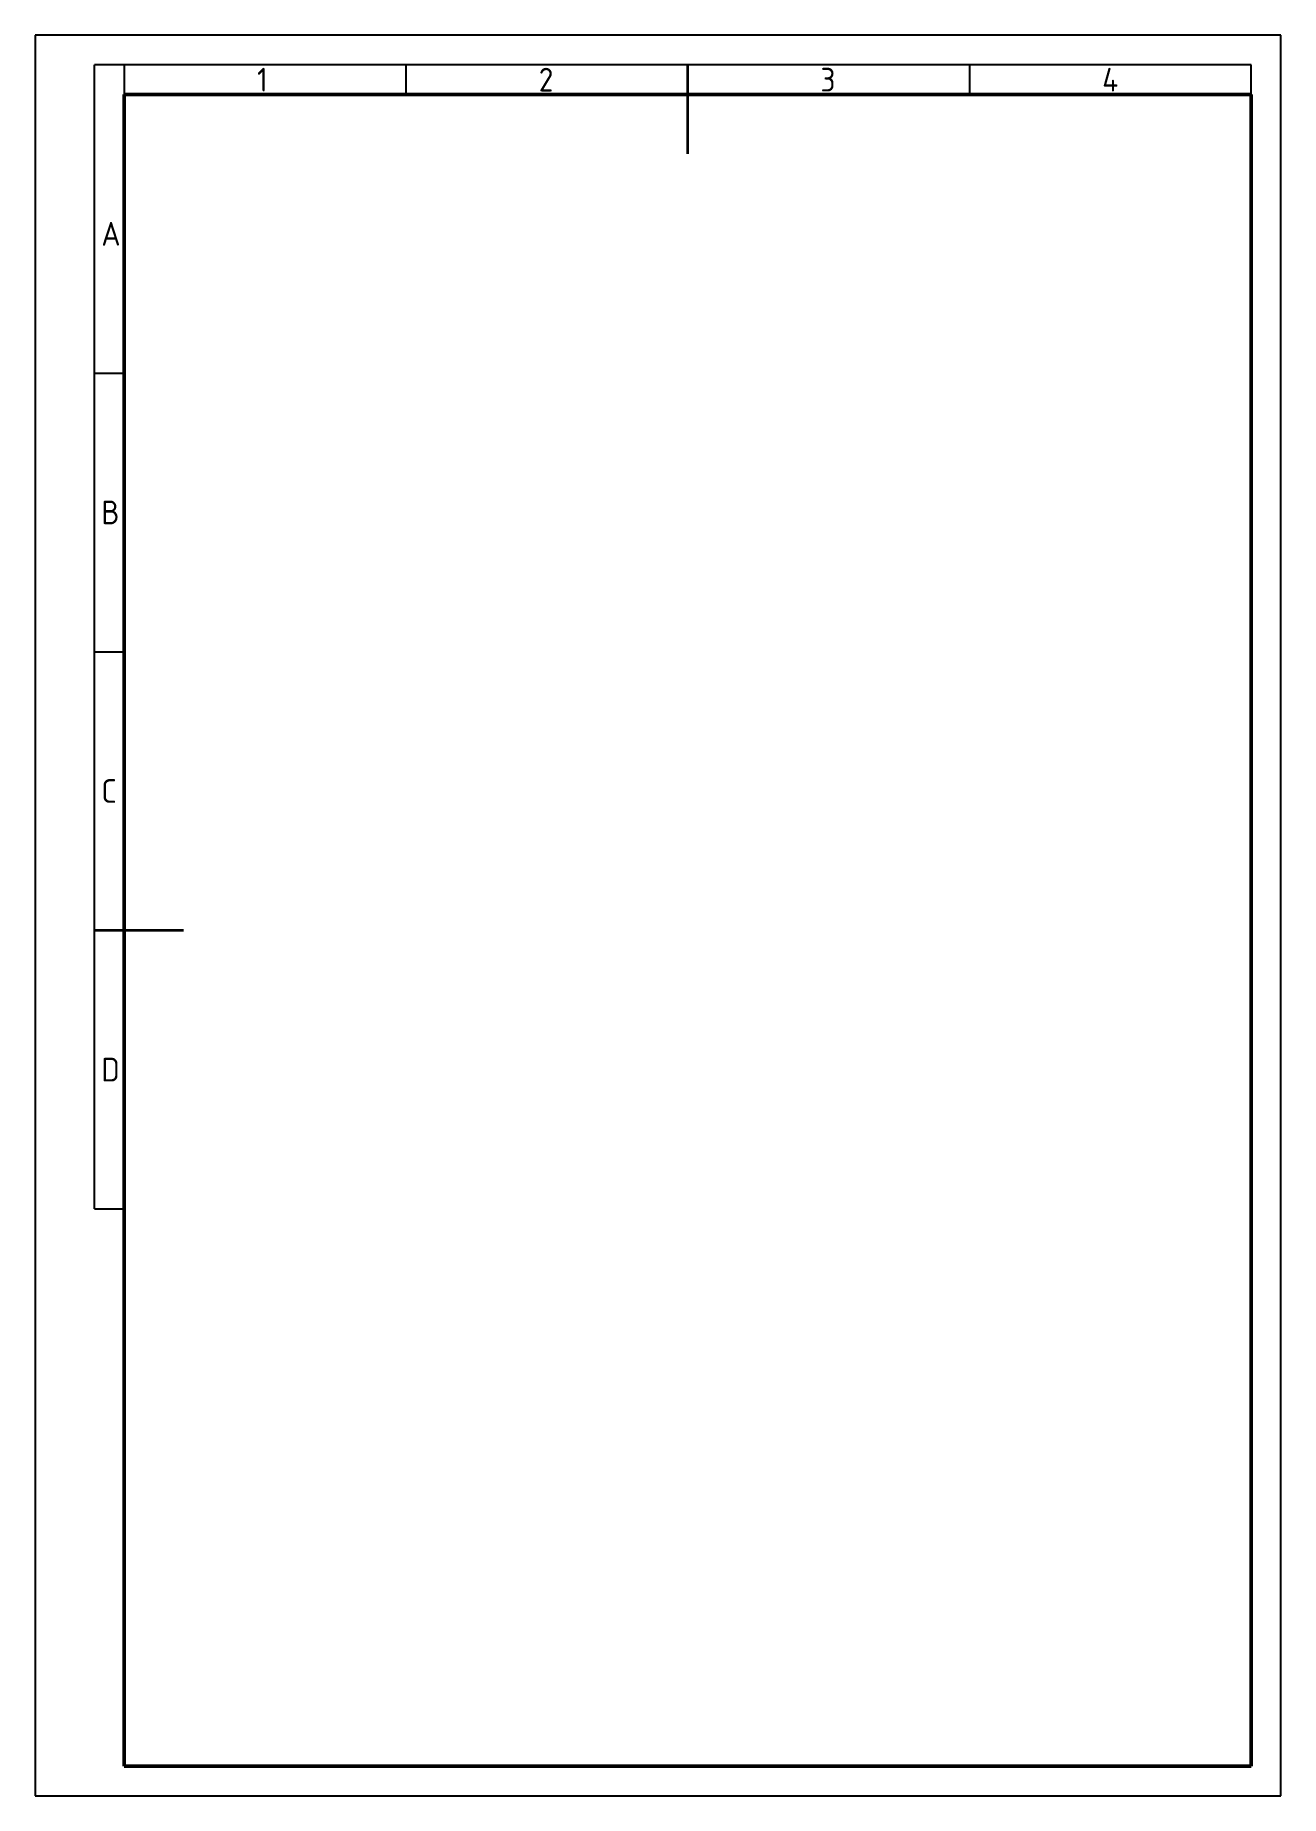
# Paper-space layout 'A4' of a CAD drawing. Header units: millimetres. Extents: x 0 to 210, y 0 to 297.
import ezdxf

# ---------------------------------------------------------------- set-up
doc = ezdxf.new("R2010")
doc.units = ezdxf.units.MM
doc.layers.add('AM_0', color=7, linetype='Continuous', lineweight=50)
doc.layers.add('AM_BOR', color=7, linetype='Continuous', lineweight=50)
doc.styles.add('ACDINTS', font='isocp.shx', dxfattribs={"height": 1, "bigfont": 'bigfont.shx'})

# ---------------------------------------------------------------- blocks, each defined once
blk = doc.blocks.new('DIN_A4')
for p, q in [((15, 287), (205, 287)), ((15, 287), (15, 5)), ((205, 5), (205, 287)), ((15, 5), (205, 5))]:
    blk.add_line(p, q)
at = {"layer": 'AM_BOR', "color": 1, "lineweight": 25}
for p, q in [((210, 297), (0, 297)), ((0, 297), (0, 0)), ((210, 0), (210, 297)), ((15, 292), (10, 292)), ((10, 99), (10, 292)), ((205, 292), (15, 292)), ((15, 292), (15, 287)), ((62.5, 292), (62.5, 287)), ((157.5, 292), (157.5, 287)), ((205, 287), (205, 292)), ((10, 240), (15, 240)), ((10, 193), (15, 193)), ((10, 99), (15, 99)), ((0, 0), (210, 0))]:
    blk.add_line(p, q, dxfattribs=at)
at = {"layer": 'AM_BOR', "color": 2, "lineweight": 35}
for p, q in [((110, 292), (110, 277)), ((10, 146), (25, 146))]:
    blk.add_line(p, q, dxfattribs=at)
at = {"layer": 'AM_BOR', "color": 1, "lineweight": 25, "style": 'ACDINTS'}
for s, p in [('1', (37.4, 287.5)), ('2', (84.9, 287.5)), ('3', (132.4, 287.5)), ('4', (179.9, 287.5)), ('A', (11.15, 261.5)), ('B', (11.15, 214.5)), ('C', (11.15, 167.5)), ('D', (11.15, 120.5))]:
    blk.add_text(s, height=4, dxfattribs=at).set_placement(p)

psp = doc.layouts.new('A4')

# ---------------------------------------------------------------- block references
at = {"layer": 'AM_0', "lineweight": 0}
psp.add_blockref('DIN_A4', (0, 0), dxfattribs=at)

doc.saveas('drawing.dxf')
